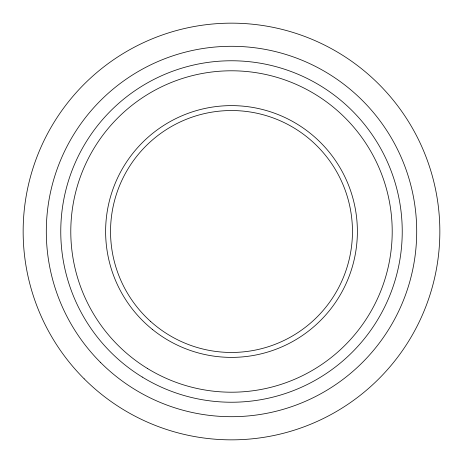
<?xml version="1.0" encoding="UTF-8"?>
<svg xmlns="http://www.w3.org/2000/svg" width="463" height="463" viewBox="0 0 463 463"><rect width="100%" height="100%" fill="white"/><g stroke="black" fill="none" stroke-linecap="round" stroke-linejoin="round"><path stroke-width="0.69" d="M142.245 377.044A170.731 170.731 0 0 0 402.173 236.026A170.731 170.731 0 0 0 150.087 81.43A170.731 170.731 0 0 0 142.245 377.044M100.546 362.454A185.2 185.2 0 0 0 410.392 279.432A185.2 185.2 0 0 0 183.568 52.608A185.2 185.2 0 0 0 100.546 362.454M84.173 378.827A208.35 208.35 0 0 0 432.749 285.422A208.35 208.35 0 0 0 177.578 30.251A208.35 208.35 0 0 0 84.173 378.827M152.246 329.297A125.878 125.878 0 0 0 355.821 251.235A125.878 125.878 0 0 0 186.433 113.967A125.878 125.878 0 0 0 152.246 329.297M147.483 368.496A160.707 160.707 0 0 0 392.149 235.76A160.707 160.707 0 0 0 154.868 90.239A160.707 160.707 0 0 0 147.483 368.496M150.544 321.374A120.959 120.959 0 0 0 349.808 256.676A120.959 120.959 0 0 0 194.147 116.45A120.959 120.959 0 0 0 150.544 321.374"/></g></svg>
